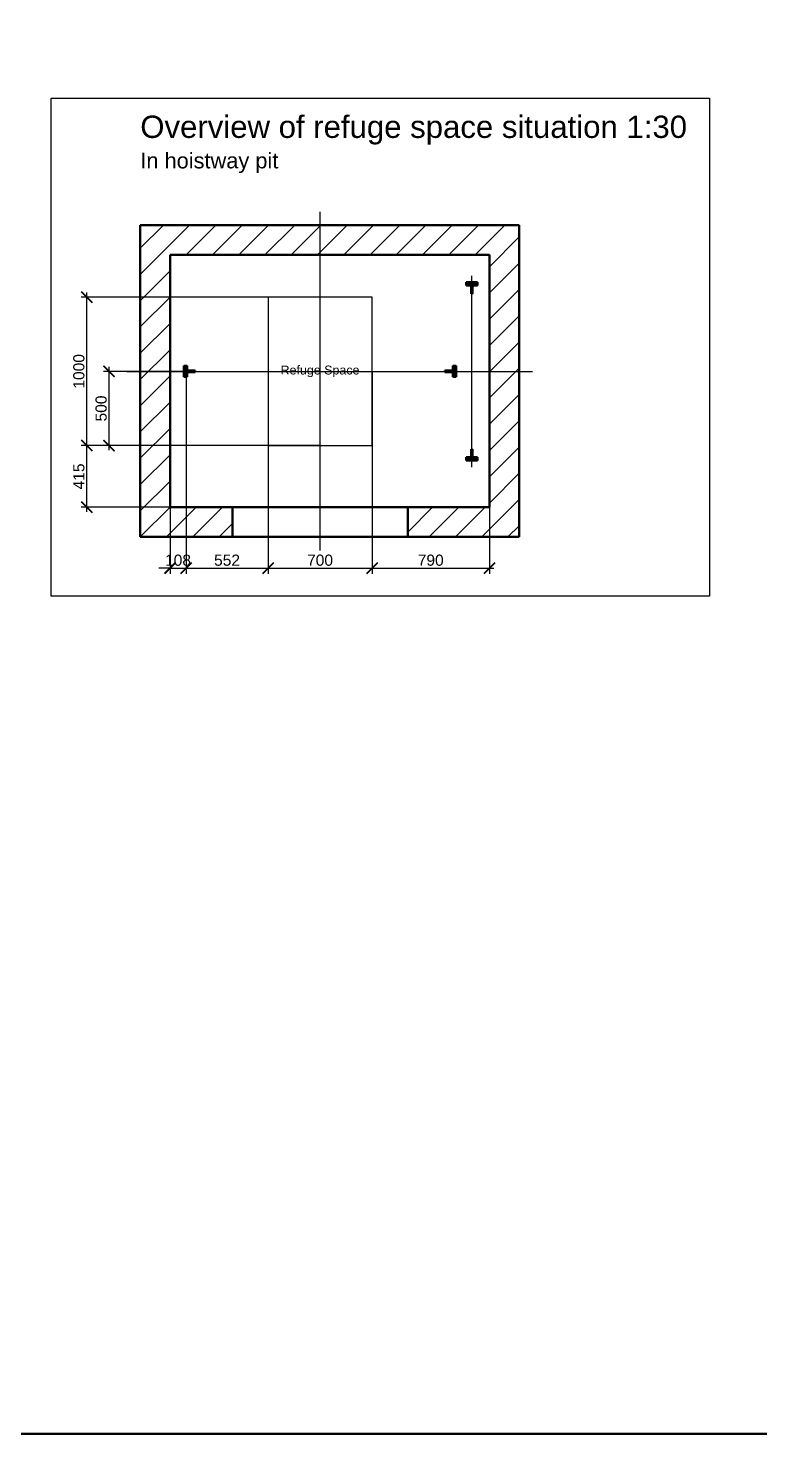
# Model space of a CAD drawing. Header units: millimetres. Extents: x -2854 to 202754, y -48725 to 27067.
# Drawn here: x 65832 to 70758, y -48725 to -39260 of the extents above; entities that cross this region are included whole.
import ezdxf

# ---------------------------------------------------------------- set-up
doc = ezdxf.new("R2010")
doc.units = ezdxf.units.MM
doc.linetypes.add('AM_ISO02W050', pattern=[7.5, 6, -1.5])
doc.linetypes.add('AM_ISO08W050', pattern=[18, 12, -1.5, 3, -1.5])
for name, color, linetype, lineweight in [('AM_0', 7, 'Continuous', 50), ('AM_5', 3, 'Continuous', 25), ('AM_8', 1, 'Continuous', 25), ('LDCar-AM_7', 4, 'AM_ISO08W050', 25), ('LDGuides-AM_0', 7, 'Continuous', 50), ('LDRefugeSpace-AM_3', 6, 'AM_ISO02W050', 25), ('LDShaft-AM_0', 7, 'Continuous', 50), ('LDShaft-AM_5', 3, 'Continuous', 25), ('LDShaft-AM_7', 4, 'AM_ISO08W050', 25)]:
    doc.layers.add(name, color=color, linetype=linetype, lineweight=lineweight)
doc.layers.add('AM_VIEWS', color=1, linetype='Continuous', lineweight=25, plot=False)
doc.styles.add('LD', font='ARIALUNI.ttf')
doc.dimstyles.new('LIFT', dxfattribs={"dimtxt": 2.5, "dimasz": 2.5, "dimexe": 1.25, "dimexo": 0, "dimgap": 0.5, "dimtad": 1, "dimdec": 0, "dimzin": 1, "dimdsep": 46, "dimtxsty": 'LD', "dimblk": 'ARCHTICK', "dimcen": 0, "dimdle": 1, "dimclrd": 3, "dimclre": 3, "dimclrt": 4, "dimadec": 0, "dimazin": 0, "dimtp": 0.1, "dimtm": 0.1, "dimtfac": 0.71, "dimtdec": 0, "dimtix": 1, "dimtmove": 0, "dimatfit": 3, "dimfxl": 1, "dimtolj": 1, "dimarcsym": 0})

# ---------------------------------------------------------------- blocks, each defined once
blk = doc.blocks.new('LD_20260610085844_00000222')
at = {"layer": 'AM_8'}
for p, q in [((-200, 1567.8), (132.2, 1900)), ((-200, 1744.5), (-44.5, 1900)), ((109, 1700), (309, 1900)), ((285.8, 1700), (485.8, 1900)), ((462.6, 1700), (662.6, 1900)), ((639.3, 1700), (839.3, 1900)), ((816.1, 1700), (1016.1, 1900)), ((992.9, 1700), (1192.9, 1900)), ((1169.7, 1700), (1369.7, 1900)), ((1346.4, 1700), (1546.4, 1900)), ((1523.2, 1700), (1723.2, 1900)), ((1700, 1700), (1900, 1900)), ((1876.8, 1700), (2076.8, 1900)), ((2053.6, 1700), (2253.6, 1900)), ((2150, 1619.7), (2350, 1819.7)), ((2150, 1442.9), (2350, 1642.9)), ((-200, 1391), (0, 1591)), ((2150, 1266.1), (2350, 1466.1)), ((-200, 1214.2), (0, 1414.2)), ((-200, 1037.4), (0, 1237.4)), ((2150, 1089.3), (2350, 1289.3)), ((-200, 860.7), (0, 1060.7)), ((2150, 912.6), (2350, 1112.6)), ((-200, 683.9), (0, 883.9)), ((2150, 735.8), (2350, 935.8)), ((2150, 559), (2350, 759)), ((-200, 507.1), (0, 707.1)), ((2150, 382.2), (2350, 582.2)), ((-200, 330.3), (0, 530.3)), ((2150, 205.5), (2350, 405.5)), ((-200, 153.6), (0, 353.6)), ((2150, 28.7), (2350, 228.7)), ((-200, -23.2), (0, 176.8)), ((-200, -200), (0, 0)), ((-23.2, -200), (176.8, 0)), ((153.6, -200), (353.6, 0)), ((1600, -167.8), (1767.8, 0)), ((1744.5, -200), (1944.5, 0)), ((1921.3, -200), (2121.3, 0)), ((2098.1, -200), (2350, 51.9)), ((330.3, -200), (420, -110.3)), ((2274.9, -200), (2350, -124.9))]:
    blk.add_line(p, q, dxfattribs=at)
blk = doc.blocks.new('LD_20260610085844_00000223')
at = {"layer": 'LDShaft-AM_0'}
for p, q in [((0, 1900), (-200, 1900)), ((-200, 1900), (-200, -200)), ((2150, 1900), (0, 1900)), ((2350, 1900), (2150, 1900)), ((2350, -200), (2350, 1900)), ((0, 1700), (0, 0)), ((0, 0), (0, 1700)), ((0, 1700), (2150, 1700)), ((2150, 0), (2150, 1700)), ((2150, 1700), (2150, 0)), ((0, 0), (2150, 0)), ((420, 0), (0, 0)), ((420, -200), (420, 0)), ((2150, 0), (1600, 0)), ((1600, 0), (1600, -200)), ((-200, -200), (0, -200)), ((0, -200), (420, -200)), ((1600, -200), (2150, -200)), ((2150, -200), (2350, -200))]:
    blk.add_line(p, q, dxfattribs=at)
blk = doc.blocks.new('LD_20260610085844_00000226')
at = {"layer": 'LDShaft-AM_0'}
for p, q in [((420, 0), (420, -80)), ((1600, 0), (420, 0)), ((1600, -80), (1600, 0)), ((420, -80), (420, -200)), ((1600, -200), (1600, -80)), ((420, -200), (1600, -200))]:
    blk.add_line(p, q, dxfattribs=at)
blk = doc.blocks.new('LD_20260610085844_00000227')
at = {"layer": 'LDShaft-AM_7'}
for p, q in [((0, -1205), (0, 1075)), ((-1300, 0), (1430, 0))]:
    blk.add_line(p, q, dxfattribs=at)
blk = doc.blocks.new('LD_20260610085844_0000022B')
at = {"layer": 'LDCar-AM_7'}
blk.add_line((-961, 0), (961, 0), dxfattribs=at)
blk = doc.blocks.new('LD_20260610085844_0000022D')
at = {"layer": 'LDGuides-AM_0'}
for p, q in [((-24, 37.5), (-31, 37.5)), ((-31, 37.5), (-31, -37.5)), ((-24, 5), (-24, 37.5)), ((31, 5), (-24, 5)), ((31, -5), (31, 5)), ((-31, -37.5), (-24, -37.5)), ((-24, -5), (31, -5)), ((-24, -37.5), (-24, -5))]:
    blk.add_line(p, q, dxfattribs=at)
blk = doc.blocks.new('LD_20260610085844_0000022E')
at = {"layer": 'AM_0'}
for p, q in [((0, 37.5), (-15, 37.5)), ((-15, 37.5), (-15, -37.5)), ((0, -37.5), (0, 37.5)), ((-15, -37.5), (0, -37.5))]:
    blk.add_line(p, q, dxfattribs=at)
blk = doc.blocks.new('LD_20260610085844_00000230')
at = {"layer": 'LDGuides-AM_0'}
for p, q in [((24, 5), (-31, 5)), ((-31, 5), (-31, -5)), ((31, 37.5), (24, 37.5)), ((24, 37.5), (24, 5)), ((31, -37.5), (31, 37.5)), ((-31, -5), (24, -5)), ((24, -5), (24, -37.5)), ((24, -37.5), (31, -37.5))]:
    blk.add_line(p, q, dxfattribs=at)
blk = doc.blocks.new('LD_20260610085844_00000231')
at = {"layer": 'AM_0'}
for p, q in [((15, 37.5), (0, 37.5)), ((0, 37.5), (0, -37.5)), ((15, -37.5), (15, 37.5)), ((0, -37.5), (15, -37.5))]:
    blk.add_line(p, q, dxfattribs=at)
blk = doc.blocks.new('LD_20260610085844_00000235')
at = {"layer": 'LDGuides-AM_0'}
for p, q in [((37.5, 31), (-37.5, 31)), ((-37.5, 31), (-37.5, 24)), ((-37.5, 24), (-5, 24)), ((-5, 24), (-5, -31)), ((5, -31), (5, 24)), ((5, 24), (37.5, 24)), ((37.5, 24), (37.5, 31)), ((-5, -31), (5, -31))]:
    blk.add_line(p, q, dxfattribs=at)
blk = doc.blocks.new('LD_20260610085844_00000236')
at = {"layer": 'AM_0'}
for p, q in [((37.5, 15), (-37.5, 15)), ((-37.5, 15), (-37.5, 0)), ((-37.5, 0), (37.5, 0)), ((37.5, 0), (37.5, 15))]:
    blk.add_line(p, q, dxfattribs=at)
blk = doc.blocks.new('LD_20260610085844_00000238')
at = {"layer": 'LDGuides-AM_0'}
for p, q in [((5, 31), (-5, 31)), ((-5, 31), (-5, -24)), ((5, -24), (5, 31)), ((-5, -24), (-37.5, -24)), ((-37.5, -24), (-37.5, -31)), ((-37.5, -31), (37.5, -31)), ((37.5, -24), (5, -24)), ((37.5, -31), (37.5, -24))]:
    blk.add_line(p, q, dxfattribs=at)
blk = doc.blocks.new('LD_20260610085844_00000239')
at = {"layer": 'AM_0'}
for p, q in [((-37.5, 0), (-37.5, -15)), ((37.5, 0), (-37.5, 0)), ((37.5, -15), (37.5, 0)), ((-37.5, -15), (37.5, -15))]:
    blk.add_line(p, q, dxfattribs=at)
blk = doc.blocks.new('LD_20260610085844_0000023B')
at = {"layer": 'LDCar-AM_7'}
blk.add_line((0, -644), (0, 644), dxfattribs=at)
blk = doc.blocks.new('LD_20260610085844_0000023C')
at = {"layer": 'LDRefugeSpace-AM_3'}
for p, q in [((-350, 500), (-350, -500)), ((350, 500), (-350, 500)), ((350, -500), (350, 500)), ((-350, -500), (350, -500))]:
    blk.add_line(p, q, dxfattribs=at)
blk = doc.blocks.new('_ArchTick')
at = {"color": 0, "linetype": 'ByBlock', "const_width": 0.15}
blk.add_lwpolyline([(-0.5, -0.5), (0.5, 0.5)], dxfattribs=at)
blk = doc.blocks.new('*D2357')
at = {"layer": 'AM_5', "color": 3, "lineweight": -2, "transparency": 16777216}
for p, q in [((66377.4, -42101.3), (66377.4, -41541.3)), ((66895.4, -41571.3), (66339.9, -41571.3)), ((67447.4, -42071.3), (66339.9, -42071.3))]:
    blk.add_line(p, q, dxfattribs=at)
at = {"layer": 'Defpoints', "color": 0, "transparency": 16777216}
for p in [(66377.4, -41571.3), (66895.4, -41571.3), (67447.4, -42071.3)]:
    blk.add_point(p, dxfattribs=at)
at = {"layer": 'AM_5', "color": 3, "lineweight": -2, "transparency": 16777216, "xscale": 75, "yscale": 75, "zscale": 75}
for p, rotation in [((66377.4, -41571.3), 90), ((66377.4, -42071.3), 270)]:
    blk.add_blockref('_ArchTick', p, dxfattribs=dict(at, rotation=rotation))
at = {"layer": 'AM_5', "color": 4, "transparency": 16777216, "insert": (66324.1, -41821.3), "char_height": 75, "attachment_point": 5, "rotation": 90, "style": 'LD'}
blk.add_mtext('\\A1;500', dxfattribs=at)
blk = doc.blocks.new('*D2358')
at = {"layer": 'Defpoints', "color": 0, "transparency": 16777216}
for p in [(67447.4, -41571.3), (68147.4, -41571.3), (68147.4, -42896.3)]:
    blk.add_point(p, dxfattribs=at)
at = {"layer": 'LDShaft-AM_5', "color": 3, "lineweight": -2, "transparency": 16777216}
for p, q in [((67447.4, -41571.3), (67447.4, -42933.8)), ((68147.4, -41571.3), (68147.4, -42933.8)), ((67417.4, -42896.3), (68177.4, -42896.3))]:
    blk.add_line(p, q, dxfattribs=at)
at = {"layer": 'LDShaft-AM_5', "color": 3, "lineweight": -2, "transparency": 16777216, "xscale": 75, "yscale": 75, "zscale": 75, "rotation": 180}
blk.add_blockref('_ArchTick', (67447.4, -42896.3), dxfattribs=at)
at = {"layer": 'LDShaft-AM_5', "color": 3, "lineweight": -2, "transparency": 16777216, "xscale": 75, "yscale": 75, "zscale": 75}
blk.add_blockref('_ArchTick', (68147.4, -42896.3), dxfattribs=at)
at = {"layer": 'LDShaft-AM_5', "color": 4, "transparency": 16777216, "insert": (67797.4, -42843), "char_height": 75, "attachment_point": 5, "style": 'LD'}
blk.add_mtext('\\A1;700', dxfattribs=at)
blk = doc.blocks.new('*D2359')
at = {"layer": 'AM_5', "color": 3, "lineweight": -2, "transparency": 16777216}
for p, q in [((66895.4, -41571.3), (66895.4, -42933.8)), ((67447.4, -42071.3), (67447.4, -42933.8)), ((66865.4, -42896.3), (67477.4, -42896.3))]:
    blk.add_line(p, q, dxfattribs=at)
at = {"layer": 'Defpoints', "color": 0, "transparency": 16777216}
for p in [(66895.4, -41571.3), (67447.4, -42071.3), (67447.4, -42896.3)]:
    blk.add_point(p, dxfattribs=at)
at = {"layer": 'AM_5', "color": 3, "lineweight": -2, "transparency": 16777216, "xscale": 75, "yscale": 75, "zscale": 75, "rotation": 180}
blk.add_blockref('_ArchTick', (66895.4, -42896.3), dxfattribs=at)
at = {"layer": 'AM_5', "color": 3, "lineweight": -2, "transparency": 16777216, "xscale": 75, "yscale": 75, "zscale": 75}
blk.add_blockref('_ArchTick', (67447.4, -42896.3), dxfattribs=at)
at = {"layer": 'AM_5', "color": 4, "transparency": 16777216, "insert": (67171.4, -42843), "char_height": 75, "attachment_point": 5, "style": 'LD'}
blk.add_mtext('\\A1;552', dxfattribs=at)
blk = doc.blocks.new('*D2360')
at = {"layer": 'Defpoints', "color": 0, "transparency": 16777216}
for p in [(66227.4, -42071.3), (66264.9, -42071.3), (67797.4, -42486.3)]:
    blk.add_point(p, dxfattribs=at)
at = {"layer": 'LDShaft-AM_5', "color": 3, "lineweight": -2, "transparency": 16777216}
for p, q in [((66264.9, -42071.3), (66189.9, -42071.3)), ((66227.4, -42516.3), (66227.4, -42041.3)), ((67797.4, -42486.3), (66189.9, -42486.3))]:
    blk.add_line(p, q, dxfattribs=at)
at = {"layer": 'LDShaft-AM_5', "color": 3, "lineweight": -2, "transparency": 16777216, "xscale": 75, "yscale": 75, "zscale": 75}
for p, rotation in [((66227.4, -42071.3), 90), ((66227.4, -42486.3), 270)]:
    blk.add_blockref('_ArchTick', p, dxfattribs=dict(at, rotation=rotation))
at = {"layer": 'LDShaft-AM_5', "color": 4, "transparency": 16777216, "insert": (66174.1, -42278.8), "char_height": 75, "attachment_point": 5, "rotation": 90, "style": 'LD'}
blk.add_mtext('\\A1;415', dxfattribs=at)
blk = doc.blocks.new('*D2361')
at = {"layer": 'Defpoints', "color": 0, "transparency": 16777216}
for p in [(68147.4, -41571.3), (68937.4, -41571.3), (68937.4, -42896.3)]:
    blk.add_point(p, dxfattribs=at)
at = {"layer": 'LDShaft-AM_5', "color": 3, "lineweight": -2, "transparency": 16777216}
for p, q in [((68147.4, -41571.3), (68147.4, -42933.8)), ((68937.4, -41571.3), (68937.4, -42933.8)), ((68117.4, -42896.3), (68967.4, -42896.3))]:
    blk.add_line(p, q, dxfattribs=at)
at = {"layer": 'LDShaft-AM_5', "color": 3, "lineweight": -2, "transparency": 16777216, "xscale": 75, "yscale": 75, "zscale": 75, "rotation": 180}
blk.add_blockref('_ArchTick', (68147.4, -42896.3), dxfattribs=at)
at = {"layer": 'LDShaft-AM_5', "color": 3, "lineweight": -2, "transparency": 16777216, "xscale": 75, "yscale": 75, "zscale": 75}
blk.add_blockref('_ArchTick', (68937.4, -42896.3), dxfattribs=at)
at = {"layer": 'LDShaft-AM_5', "color": 4, "transparency": 16777216, "insert": (68542.4, -42843), "char_height": 75, "attachment_point": 5, "style": 'LD'}
blk.add_mtext('\\A1;790', dxfattribs=at)
blk = doc.blocks.new('*D2362')
at = {"layer": 'Defpoints', "color": 0, "transparency": 16777216}
for p in [(66227.4, -41071.3), (67797.4, -41071.3), (67797.4, -42071.3)]:
    blk.add_point(p, dxfattribs=at)
at = {"layer": 'LDShaft-AM_5', "color": 3, "lineweight": -2, "transparency": 16777216}
for p, q in [((67797.4, -41071.3), (66189.9, -41071.3)), ((66227.4, -42101.3), (66227.4, -41041.3)), ((67797.4, -42071.3), (66189.9, -42071.3))]:
    blk.add_line(p, q, dxfattribs=at)
at = {"layer": 'LDShaft-AM_5', "color": 3, "lineweight": -2, "transparency": 16777216, "xscale": 75, "yscale": 75, "zscale": 75}
for p, rotation in [((66227.4, -41071.3), 90), ((66227.4, -42071.3), 270)]:
    blk.add_blockref('_ArchTick', p, dxfattribs=dict(at, rotation=rotation))
at = {"layer": 'LDShaft-AM_5', "color": 4, "transparency": 16777216, "insert": (66174.1, -41571.3), "char_height": 75, "attachment_point": 5, "rotation": 90, "style": 'LD'}
blk.add_mtext('\\A1;1000', dxfattribs=at)
blk = doc.blocks.new('*D2363')
at = {"layer": 'Defpoints', "color": 0, "transparency": 16777216}
for p in [(66787.4, -41571.3), (66895.4, -42858.8), (66895.4, -42896.3)]:
    blk.add_point(p, dxfattribs=at)
at = {"layer": 'LDShaft-AM_5', "color": 3, "lineweight": -2, "transparency": 16777216}
for p, q in [((66787.4, -41571.3), (66787.4, -42933.8)), ((66895.4, -42858.8), (66895.4, -42933.8)), ((66787.4, -42896.3), (66712.4, -42896.3)), ((66787.4, -42896.3), (66895.4, -42896.3)), ((66895.4, -42896.3), (66970.4, -42896.3))]:
    blk.add_line(p, q, dxfattribs=at)
at = {"layer": 'LDShaft-AM_5', "color": 3, "lineweight": -2, "transparency": 16777216, "xscale": 75, "yscale": 75, "zscale": 75}
blk.add_blockref('_ArchTick', (66787.4, -42896.3), dxfattribs=at)
at = {"layer": 'LDShaft-AM_5', "color": 3, "lineweight": -2, "transparency": 16777216, "xscale": 75, "yscale": 75, "zscale": 75, "rotation": 180}
blk.add_blockref('_ArchTick', (66895.4, -42896.3), dxfattribs=at)
at = {"layer": 'LDShaft-AM_5', "color": 4, "transparency": 16777216, "insert": (66841.4, -42843), "char_height": 75, "attachment_point": 5, "style": 'LD'}
blk.add_mtext('\\A1;108', dxfattribs=at)
blk = doc.blocks.new('_NONE')

msp = doc.modelspace()

# ---------------------------------------------------------------- linework, layer by layer
at = {"layer": 'AM_0'}
msp.add_lwpolyline([(-2854.2, -11515), (202753.5, -11515), (202753.5, -48725.1), (-2854.2, -48725.1)], close=True, dxfattribs=at)
at = {"layer": 'AM_VIEWS'}
msp.add_lwpolyline([(65987.4, -39731.3), (70419.3, -39731.3), (70419.3, -43083.8), (65987.4, -43083.8)], close=True, dxfattribs=at)

# ---------------------------------------------------------------- block references
for name, p in [('LD_20260610085844_00000227', (67797.4, -41571.3)), ('LD_20260610085844_00000222', (66787.4, -42486.3)), ('LD_20260610085844_00000223', (66787.4, -42486.3)), ('LD_20260610085844_00000236', (68819.4, -40986.3)), ('LD_20260610085844_0000023B', (68819.4, -41571.3)), ('LD_20260610085844_0000023C', (67797.4, -41571.3)), ('LD_20260610085844_00000235', (68819.4, -41017.3)), ('LD_20260610085844_0000022E', (66895.4, -41571.3)), ('LD_20260610085844_0000022D', (66926.4, -41571.3)), ('LD_20260610085844_00000230', (68668.4, -41571.3)), ('LD_20260610085844_00000231', (68699.4, -41571.3)), ('LD_20260610085844_0000022B', (67797.4, -41571.3)), ('LD_20260610085844_00000238', (68819.4, -42125.3)), ('LD_20260610085844_00000239', (68819.4, -42156.3)), ('LD_20260610085844_00000226', (66787.4, -42486.3))]:
    msp.add_blockref(name, p)

# ---------------------------------------------------------------- texts
at = {"layer": 'LDShaft-AM_0', "style": 'LD'}
for s, insert, char_height, attachment_point in [('\\fArial Unicode MS|b0|i0;\\l\\C256;Overview of refuge space situation 1:30\\P\\H0.7x;\\SIn hoistway pit', (66587.4, -40236.3), 150, 7), ('\\fArial Unicode MS|b0|i0;\\l\\C256;Refuge Space', (67797.4, -41571.3), 60, 5)]:
    msp.add_mtext(s, dxfattribs=dict(at, insert=insert, char_height=char_height, attachment_point=attachment_point))

# ---------------------------------------------------------------- dimensions: what is measured, and where the dimension line sits
at = {"layer": 'AM_5'}
dim = msp.add_linear_dim(base=(66377.4, -41571.3), p1=(67447.4, -42071.3), p2=(66895.4, -41571.3), angle=90, dimstyle='LIFT', override={"dimscale": 30, "dimtix": 1}, dxfattribs=at)
dim.commit()
dim.dimension.update_dxf_attribs({"geometry": '*D2357', "text_midpoint": (66324.1, -41821.3)})
dim = msp.add_linear_dim(base=(67447.4, -42896.3), p1=(66895.4, -41571.3), p2=(67447.4, -42071.3), dimstyle='LIFT', override={"dimscale": 30, "dimtix": 1}, dxfattribs=at)
dim.commit()
dim.dimension.update_dxf_attribs({"geometry": '*D2359', "text_midpoint": (67171.4, -42843)})
at = {"layer": 'LDShaft-AM_5'}
for base, p1, p2, picture, middle in [((66227.4, -41071.3), (67797.4, -42071.3), (67797.4, -41071.3), '*D2362', (66174.1, -41571.3)), ((66227.4, -42071.3), (67797.4, -42486.3), (66264.9, -42071.3), '*D2360', (66174.1, -42278.8))]:
    dim = msp.add_linear_dim(base=base, p1=p1, p2=p2, angle=90, dimstyle='LIFT', override={"dimscale": 30, "dimtix": 1}, dxfattribs=at)
    dim.commit()
    dim.dimension.update_dxf_attribs({"geometry": picture, "text_midpoint": middle})
for base, p1, p2, override, picture, middle in [((66895.4, -42896.3), (66787.4, -41571.3), (66895.4, -42858.8), {"dimscale": 30, "dimblk2": 'NONE', "dimtix": 1}, '*D2363', (66841.4, -42843)), ((68147.4, -42896.3), (67447.4, -41571.3), (68147.4, -41571.3), {"dimscale": 30, "dimtix": 1}, '*D2358', (67797.4, -42843)), ((68937.4, -42896.3), (68147.4, -41571.3), (68937.4, -41571.3), {"dimscale": 30, "dimtix": 1}, '*D2361', (68542.4, -42843))]:
    dim = msp.add_linear_dim(base=base, p1=p1, p2=p2, dimstyle='LIFT', override=override, dxfattribs=at)
    dim.commit()
    dim.dimension.update_dxf_attribs({"geometry": picture, "text_midpoint": middle})

doc.saveas('drawing.dxf')
